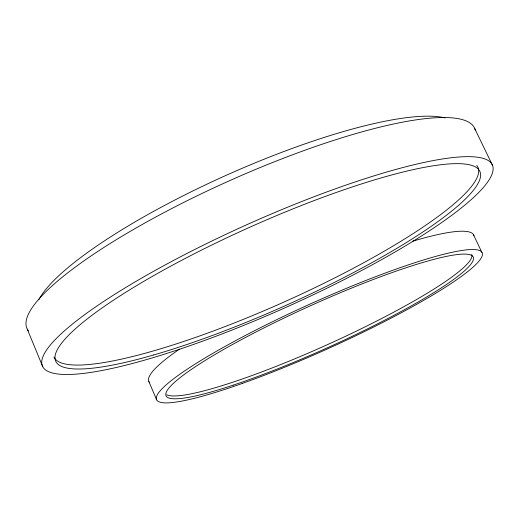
<?xml version="1.0" encoding="UTF-8"?>
<svg xmlns="http://www.w3.org/2000/svg" width="519" height="519" viewBox="0 0 519 519"><rect width="100%" height="100%" fill="white"/><g stroke="black" fill="none" stroke-linecap="round" stroke-linejoin="round"><path stroke-width="0.78" d="M474.781 128.667L492.46 165.237A246.395 45.717 -24.1 0 1 169.719 352.479A246.395 45.717 -24.1 0 1 140.085 278.988A246.395 45.717 -24.1 0 1 492.46 165.237M473.38 234.543L481.911 252.455M148.888 381.588L156.621 399.76M27.28 329.169L42.805 366.79M38.73 299.898A230.968 50.557 -24.1 0 1 226.167 175.325A230.968 50.557 -24.1 0 1 444.997 117.904M28.428 330.927A245.195 52.257 -24.1 0 1 228.594 181.131A245.195 52.257 -24.1 0 1 475.398 130.652M149.732 382.73A178.153 26.359 -24.3 0 1 179.412 349.203M412.657 241.218A178.153 26.359 -24.3 0 1 473.925 235.821M471.732 254.427A168.448 23.011 -24.3 0 1 336.448 340.535A168.448 23.011 -24.3 0 1 166.703 394.751M476.74 165.444A232.22 43.732 -24.1 0 1 289.239 299.671A232.22 43.732 -24.1 0 1 53.976 357.02M153.78 354.931A232.35 43.045 -24.1 0 0 480.438 177.05A232.35 43.045 -24.1 0 0 169.2 266.987A232.35 43.045 -24.1 0 0 153.78 354.931M242.263 383.444A178.568 24.01 -24.3 0 0 482.411 253.622A178.568 24.01 -24.3 0 0 233.453 341.813A178.568 24.01 -24.3 0 0 242.263 383.444M233.18 385.156A168.513 22.641 -24.3 0 0 473.023 260.7A168.513 22.641 -24.3 0 0 252.273 333.918A168.513 22.641 -24.3 0 0 233.18 385.156"/></g></svg>
